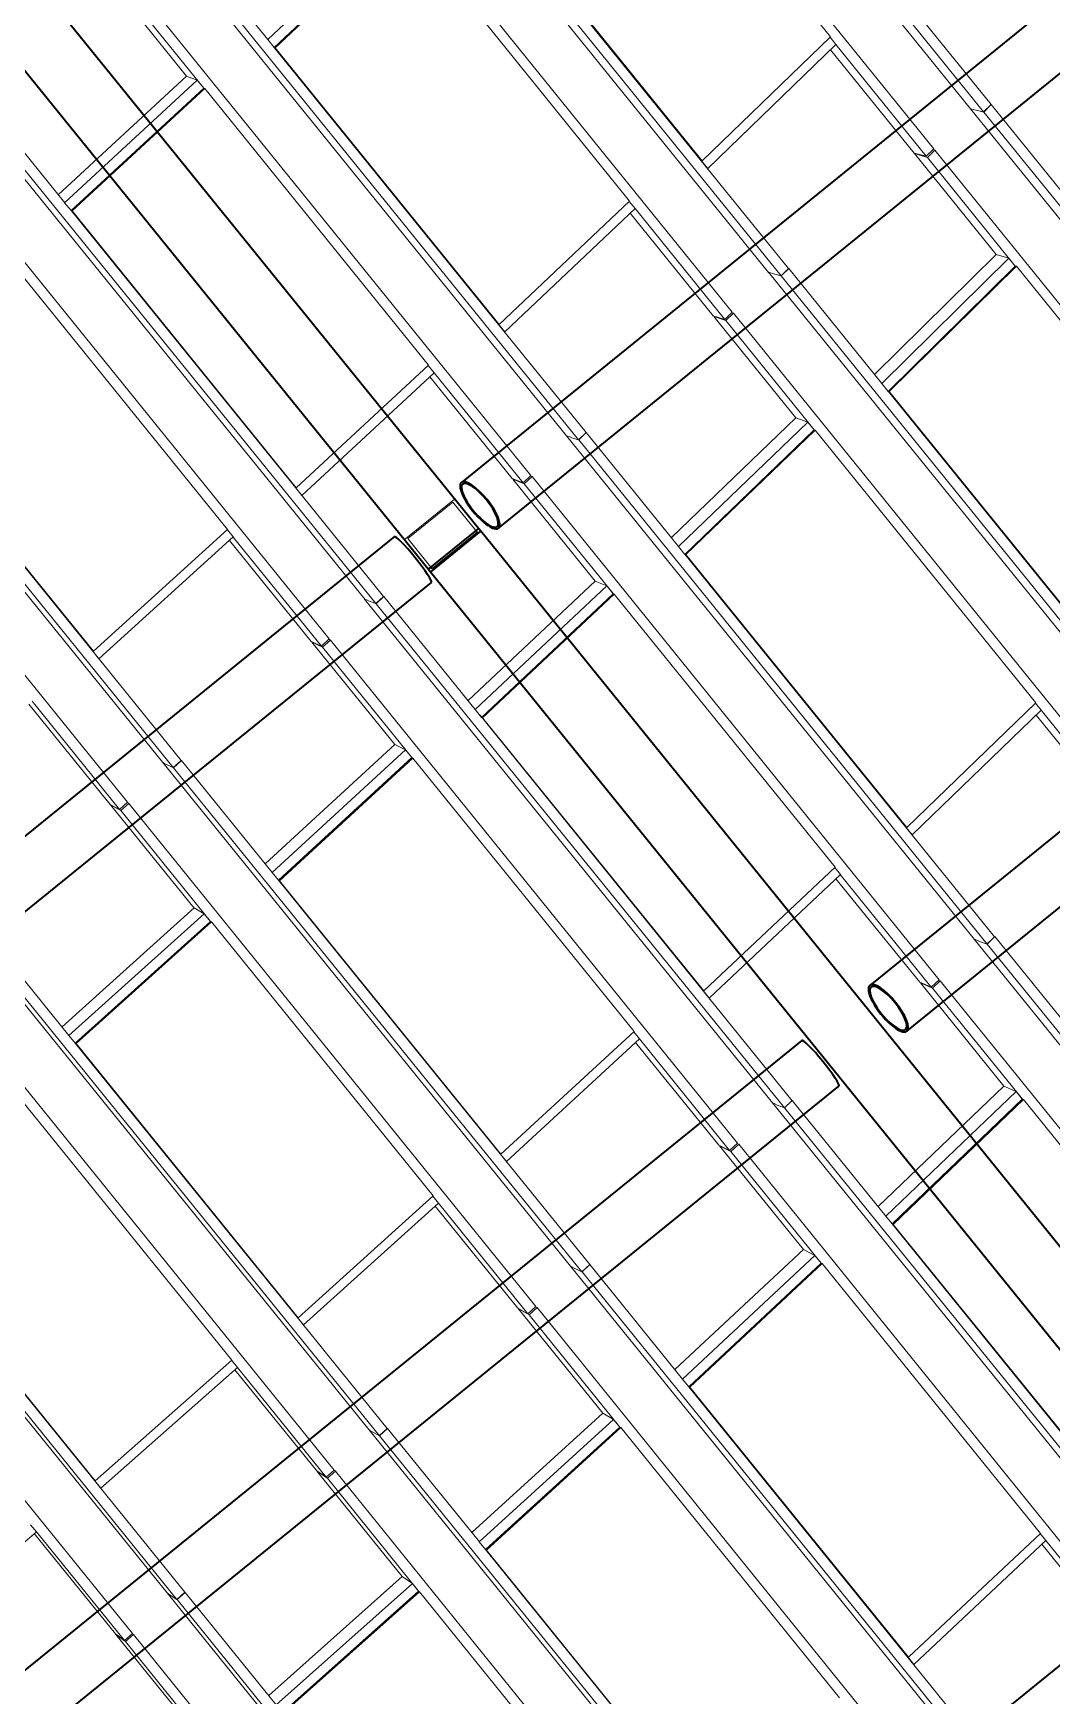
# Model space of a CAD drawing. Header units: millimetres. Extents: x 834681283 to 835686922, y 817551134 to 819407044.
# Drawn here: x 835288259 to 835292976, y 818124509 to 818132205 of the extents above; entities that cross this region are included whole.
import ezdxf

# ---------------------------------------------------------------- set-up
doc = ezdxf.new("R2010")
doc.units = ezdxf.units.MM
doc.header["$LTSCALE"] = 1200
doc.header["$MEASUREMENT"] = 0
doc.linetypes.add('P01-MAGP-P-RF$0$P01_MS_01_N1-FloorPlan-PART2OFUPPERROOFSETTINGOUT$0$BH DASHED2', pattern=[3, 2, -1])
doc.linetypes.add('P01-MAGP-P-RF$0$PHANTOM', pattern=[2.5, 1.25, -0.25, 0.25, -0.25, 0.25, -0.25])
for name, color, linetype, lineweight in [('P01-MAGP-P-RF$0$MMH053__', 253, 'P01-MAGP-P-RF$0$PHANTOM', 40), ('P01-MAGP-P-RF$0$P01_MS_01_N1-FloorPlan-PART2OFUPPERROOFSETTINGOUT$0$S-BEAM', 253, 'Continuous', 35), ('P01-MAGP-P-RF$0$P01_MS_01_N1-FloorPlan-PART2OFUPPERROOFSETTINGOUT$0$S-BEAM-HIDN', 253, 'P01-MAGP-P-RF$0$P01_MS_01_N1-FloorPlan-PART2OFUPPERROOFSETTINGOUT$0$BH DASHED2', 18), ('P01-MAGP-P-RF$0$ROOF MESH HALF TONE$0$A-GLAZ', 253, 'Continuous', 9), ('P01-MAGP-P-RF$0$ROOF MESH HALF TONE$0$A-MASS', 253, 'Continuous', 9)]:
    doc.layers.add(name, color=color, linetype=linetype, lineweight=lineweight)

# ---------------------------------------------------------------- blocks, each defined once
blk = doc.blocks.new('P01-MAGP-P-RF$0$P01_MS_01_N1-FloorPlan-PART2OFUPPERROOFSETTINGOUT$0$Circular Hollow Sections - CHS273x10_PSB97-8452177-PART 2 OF  UPPER ROOF SETTING OUT')
at = {"layer": 'P01-MAGP-P-RF$0$P01_MS_01_N1-FloorPlan-PART2OFUPPERROOFSETTINGOUT$0$S-BEAM'}
for p, q in [((72757.3, 39602.6), (65761.5, 34704.1)), ((65918.1, 34480.5), (72913.9, 39379))]:
    blk.add_line(p, q, dxfattribs=at)
for centre, major_axis, start_param, end_param in [((72835.6, 39490.8), (-78.3, 111.8), 3.141593, 6.283185), ((65839.8, 34592.3), (-78.3, 111.8), 3.141593, 6.283185), ((65839.8, 34592.3), (-78.3, 111.8), 0, 3.141593), ((65839.8, 34592.3), (-72.6, 103.6), 0, 3.141593), ((65839.8, 34592.3), (-72.6, 103.6), 3.141593, 6.283185)]:
    blk.add_ellipse(centre, major_axis=major_axis, ratio=0.310041, start_param=start_param, end_param=end_param, dxfattribs=at)
blk = doc.blocks.new('P01-MAGP-P-RF$0$P01_MS_01_N1-FloorPlan-PART2OFUPPERROOFSETTINGOUT$0$Circular Hollow Sections - CHS273x10_PSB97-8451178-PART 2 OF  UPPER ROOF SETTING OUT')
at = {"layer": 'P01-MAGP-P-RF$0$P01_MS_01_N1-FloorPlan-PART2OFUPPERROOFSETTINGOUT$0$S-BEAM'}
for p, q in [((65434.4, 34475.1), (58367.6, 29526.9)), ((58524.2, 29303.2), (65591, 34251.5))]:
    blk.add_line(p, q, dxfattribs=at)
for centre, major_axis, start_param, end_param in [((65512.7, 34363.3), (-78.3, 111.8), 3.141593, 6.283185), ((58445.9, 29415), (-78.3, 111.8), 0, 3.141593), ((58445.9, 29415), (-78.3, 111.8), 3.141593, 6.283185), ((58445.9, 29415), (-72.6, 103.6), 0, 3.141593), ((58445.9, 29415), (-72.6, 103.6), 3.141593, 6.283185)]:
    blk.add_ellipse(centre, major_axis=major_axis, ratio=0.100598, start_param=start_param, end_param=end_param, dxfattribs=at)
blk = doc.blocks.new('P01-MAGP-P-RF$0$P01_MS_01_N1-FloorPlan-PART2OFUPPERROOFSETTINGOUT$0$Circular Hollow Sections - CHS273x10_PSB97-8451182-PART 2 OF  UPPER ROOF SETTING OUT')
at = {"layer": 'P01-MAGP-P-RF$0$P01_MS_01_N1-FloorPlan-PART2OFUPPERROOFSETTINGOUT$0$S-BEAM'}
for p, q in [((68874.4, 29559.1), (61813.9, 24615.3)), ((61970.4, 24391.7), (69030.9, 29335.5))]:
    blk.add_line(p, q, dxfattribs=at)
for centre, major_axis, start_param, end_param in [((68952.6, 29447.3), (-78.3, 111.8), 3.141593, 6.283185), ((61892.1, 24503.5), (-78.3, 111.8), 0, 3.141593), ((61892.1, 24503.5), (-72.6, 103.6), 0, 3.141593), ((61892.1, 24503.5), (-78.3, 111.8), 3.141593, 6.283185), ((61892.1, 24503.5), (-72.6, 103.6), 3.141593, 6.283185)]:
    blk.add_ellipse(centre, major_axis=major_axis, ratio=0.113157, start_param=start_param, end_param=end_param, dxfattribs=at)
blk = doc.blocks.new('P01-MAGP-P-RF$0$P01_MS_01_N1-FloorPlan-PART2OFUPPERROOFSETTINGOUT$0$Circular Hollow Sections - CHS273x10_PSB97-8451121-PART 2 OF  UPPER ROOF SETTING OUT')
at = {"layer": 'P01-MAGP-P-RF$0$P01_MS_01_N1-FloorPlan-PART2OFUPPERROOFSETTINGOUT$0$S-BEAM'}
for p, q in [((63714, 36932.8), (56632.7, 31974.4)), ((56789.3, 31750.8), (63870.6, 36709.1))]:
    blk.add_line(p, q, dxfattribs=at)
for centre, major_axis, start_param, end_param in [((63792.3, 36821), (-78.3, 111.8), 3.141593, 6.283185), ((56711, 31862.6), (-78.3, 111.8), 0, 0.856798), ((56711, 31862.6), (-78.3, 111.8), 3.141593, 6.283185), ((56711, 31862.6), (-72.6, 103.6), 0, 3.141593), ((56711, 31862.6), (-72.6, 103.6), 3.141593, 6.283185), ((56711, 31862.6), (-78.3, 111.8), 0.862541, 3.141593)]:
    blk.add_ellipse(centre, major_axis=major_axis, ratio=0.095122, start_param=start_param, end_param=end_param, dxfattribs=at)
blk = doc.blocks.new('P01-MAGP-P-RF$0$P01_MS_01_N1-FloorPlan-PART2OFUPPERROOFSETTINGOUT$0$Circular Hollow Sections - CHS273x10_PSB97-8451123-PART 2 OF  UPPER ROOF SETTING OUT')
at = {"layer": 'P01-MAGP-P-RF$0$P01_MS_01_N1-FloorPlan-PART2OFUPPERROOFSETTINGOUT$0$S-BEAM'}
for p, q in [((67154.1, 32016.9), (60075.6, 27060.5)), ((60232.2, 26836.8), (67310.7, 31793.2))]:
    blk.add_line(p, q, dxfattribs=at)
for centre, major_axis, start_param, end_param in [((67232.4, 31905.1), (-78.3, 111.8), 3.141593, 6.283185), ((60153.9, 26948.7), (-78.3, 111.8), 0, 3.141593), ((60153.9, 26948.7), (-72.6, 103.6), 0, 3.141593), ((60153.9, 26948.7), (-78.3, 111.8), 3.141593, 6.283185), ((60153.9, 26948.7), (-72.6, 103.6), 3.141593, 6.283185)]:
    blk.add_ellipse(centre, major_axis=major_axis, ratio=0.106884, start_param=start_param, end_param=end_param, dxfattribs=at)
blk = doc.blocks.new('P01-MAGP-P-RF$0$P01_MS_01_N1-FloorPlan-PART2OFUPPERROOFSETTINGOUT$0$Circular Hollow Sections - CHS273x10_PSB97-8452283-PART 2 OF  UPPER ROOF SETTING OUT')
at = {"layer": 'P01-MAGP-P-RF$0$P01_MS_01_N1-FloorPlan-PART2OFUPPERROOFSETTINGOUT$0$S-BEAM'}
for p, q in [((74503.1, 37162.8), (67485.9, 32249.2)), ((67642.5, 32025.6), (74659.7, 36939.1))]:
    blk.add_line(p, q, dxfattribs=at)
for centre, major_axis, start_param, end_param in [((74581.4, 37050.9), (-78.3, 111.8), 3.141593, 6.283185), ((67564.2, 32137.4), (-78.3, 111.8), 0, 3.141593), ((67564.2, 32137.4), (-78.3, 111.8), 3.141593, 6.283185), ((67564.2, 32137.4), (-72.6, 103.6), 3.141593, 6.283185), ((67564.2, 32137.4), (-72.6, 103.6), 0, 3.141593)]:
    blk.add_ellipse(centre, major_axis=major_axis, ratio=0.320015, start_param=start_param, end_param=end_param, dxfattribs=at)
blk = doc.blocks.new('P01-MAGP-P-RF$0$ROOF MESH HALF TONE')
at = {"layer": 'P01-MAGP-P-RF$0$ROOF MESH HALF TONE$0$A-GLAZ', "lineweight": 5}
for p, q in [((66512.8, 38722), (68234.7, 36264.5)), ((68293.9, 36246.8), (66570.7, 38706.2)), ((68051.6, 36091.5), (66333.4, 38547)), ((65526.9, 38032.2), (67248.7, 35574.8)), ((67305, 35555), (65581.8, 38014.4)), ((66667.8, 37989.8), (67610.7, 36642.3)), ((67068.3, 35402.5), (65350, 37858)), ((67342.2, 35586.3), (66027.2, 37463.2)), ((66978.3, 36110.8), (66033.8, 37458.9)), ((64541.1, 37342.6), (66262.8, 34885.2)), ((65010.7, 36811.3), (64630.6, 37353.7)), ((65010.5, 36811.1), (65653.8, 37338.3)), ((66316, 34863.3), (64592.9, 37322.7)), ((65037.5, 36772.5), (65680.8, 37299.7)), ((65042.2, 36771), (65685.5, 37298.2)), ((65685.5, 37298.2), (66629.6, 35949.1)), ((64623.2, 36668.9), (64279.4, 37160.2)), ((64698.7, 36608.2), (64327.9, 37137.9)), ((66084.7, 34713.3), (64366.3, 37168.7)), ((65010.5, 36811.1), (65037.5, 36772.5)), ((68330.6, 36278.2), (67963.8, 36801.8)), ((65042.2, 36771), (65037.7, 36772.7)), ((65037.7, 36772.7), (65983.3, 35423)), ((65987.8, 35421.3), (65042.2, 36771)), ((63555.5, 36653.1), (65277.1, 34195.8)), ((64019.2, 36123.8), (63642.3, 36661.9)), ((64623.2, 36668.9), (63991.9, 36162.8)), ((64019, 36123.6), (64671.4, 36646.6)), ((64671.4, 36646.6), (64623.2, 36668.9)), ((64698.4, 36608), (64671.4, 36646.6)), ((67610.7, 36642.3), (66978.3, 36110.8)), ((67633.2, 36605.5), (67608.7, 36640.5)), ((65327, 34171.6), (63603.9, 36631.1)), ((64046, 36085), (64698.4, 36608)), ((64050.4, 36083.3), (64702.8, 36606.3)), ((64698.7, 36608.2), (64698.5, 36608)), ((64698.7, 36608.2), (64702.8, 36606.3)), ((64702.8, 36606.3), (65648.1, 35255.6)), ((67000.8, 36074.1), (67633.2, 36605.5)), ((67959.3, 36078.2), (67606.2, 36582.8)), ((68014.4, 36060.2), (67633, 36605.3)), ((65100.7, 34023.9), (63382.2, 36479.3)), ((68234.1, 36264.7), (69954.9, 33809.1)), ((68271.8, 36252.8), (68234.1, 36264.7)), ((68271.8, 36252.8), (68293.9, 36246.8)), ((68295.2, 36245.5), (68272.3, 36252.7)), ((68293.9, 36246.8), (68330.6, 36278.2)), ((68331.5, 36277.3), (68295.2, 36245.5)), ((68727.7, 35711.9), (68331.5, 36277.3)), ((70019, 33785.6), (68295.2, 36245.5)), ((64019, 36123.6), (64046, 36085)), ((66978.3, 36110.8), (66973.6, 36112.4)), ((66974.1, 36112.2), (67000.8, 36074.1)), ((64050.4, 36083.3), (64046.3, 36085.2)), ((64046.3, 36085.2), (64993, 34733.8)), ((64997.1, 34731.9), (64050.4, 36083.3)), ((67959.3, 36078.2), (68014.4, 36060.2)), ((68305.9, 35583.5), (67961.6, 36075.7)), ((68019.9, 36054.3), (67961.6, 36075.7)), ((68014.4, 36060.2), (68051.6, 36091.5)), ((68056.8, 36085.9), (68019.9, 36054.3)), ((68390.7, 35524.3), (68019.9, 36054.3)), ((68050.9, 36088.1), (68056.8, 36085.9)), ((69774.5, 33631), (68056.8, 36085.9)), ((62570.3, 35963.8), (64291.7, 33506.5)), ((66629.6, 35949.1), (65987.8, 35421.3)), ((66652.4, 35912.4), (66627.8, 35947.6)), ((64338.3, 33480.2), (62615.3, 35939.7)), ((63719.8, 35914.3), (64666.3, 34561.9)), ((66010.6, 35384.7), (66652.4, 35912.4)), ((66978.6, 35391.6), (66628.1, 35892.5)), ((67030.6, 35371.5), (66652.1, 35912.2)), ((64116.4, 33334.3), (62397.7, 35789.8)), ((67248.2, 35575), (68970.1, 33117.6)), ((67277, 35564.5), (67248.2, 35575)), ((67276.9, 35564.1), (67305, 35555)), ((67306.3, 35553.9), (67288.8, 35560.2)), ((67305, 35555), (67342.2, 35586.3)), ((67343.2, 35585.5), (67306.3, 35553.9)), ((67736.2, 35024.8), (67343.2, 35585.5)), ((68305.9, 35583.5), (67705, 35069.2)), ((67735.9, 35024.5), (68363.9, 35562.1)), ((68363.9, 35562.1), (68305.9, 35583.5)), ((68390.5, 35524.1), (68363.9, 35562.1)), ((69030.1, 33093.9), (67306.3, 35553.9)), ((67762.5, 34986.6), (68390.5, 35524.1)), ((67767.8, 34985), (68395.7, 35522.5)), ((68390.7, 35524.3), (68390.5, 35524.1)), ((68390.7, 35524.3), (68395.7, 35522.5)), ((68395.7, 35522.5), (69325.2, 34194.1)), ((66353.8, 34894.3), (65983.3, 35423)), ((65987.8, 35421.3), (65983.3, 35423)), ((65983.9, 35422.8), (66010.6, 35384.7)), ((63055.1, 35397.8), (64002.9, 34044.8)), ((64006.8, 34042.8), (63059, 35395.8)), ((66978.6, 35391.6), (67030.6, 35371.5)), ((67327.1, 34894.2), (66980.8, 35388.9)), ((67036.1, 35365.6), (66980.8, 35388.9)), ((67030.6, 35371.5), (67068.3, 35402.5)), ((67073.5, 35396.9), (67036.1, 35365.6)), ((67408.8, 34832.9), (67036.1, 35365.6)), ((67065.6, 35400.3), (67073.5, 35396.9)), ((68791.3, 32942.1), (67073.5, 35396.9)), ((65648.1, 35255.6), (64997.1, 34731.9)), ((65671.3, 35219.1), (65646.6, 35254.3)), ((65020.3, 34695.4), (65671.3, 35219.1)), ((65997.8, 34704.8), (65649.9, 35201.9)), ((66046.3, 34682.5), (65671, 35218.9)), ((67735.9, 35024.5), (67762.5, 34986.6)), ((67767.8, 34985), (67762.8, 34986.8)), ((67762.8, 34986.8), (68694.1, 33657.7)), ((68699.1, 33655.8), (67767.8, 34985)), ((66262.4, 34885.4), (67984.2, 32428.1)), ((66281.9, 34877.2), (66262.4, 34885.4)), ((66281.9, 34876.3), (66316, 34863.3)), ((66317.4, 34862.3), (66305.7, 34867.2)), ((66316, 34863.3), (66353.8, 34894.3)), ((66354.9, 34893.6), (66317.4, 34862.3)), ((66744.4, 34337.7), (66354.9, 34893.6)), ((67327, 34894.2), (66713.8, 34381.4)), ((66744.2, 34337.4), (67381.9, 34870.7)), ((67381.9, 34870.7), (67327, 34894.2)), ((67408.5, 34832.7), (67381.9, 34870.7)), ((68041.1, 32402.2), (66317.4, 34862.3)), ((66770.8, 34299.4), (67408.5, 34832.7)), ((66775.8, 34297.7), (67413.5, 34830.9)), ((67408.8, 34832.9), (67408.6, 34832.7)), ((67408.8, 34832.9), (67413.5, 34830.9)), ((67413.5, 34830.9), (68344.5, 33500.4)), ((65365.3, 34202.4), (64993, 34733.8)), ((64997.1, 34731.9), (64993, 34733.8)), ((64993.6, 34733.6), (65020.3, 34695.4)), ((66046.3, 34682.5), (66084.7, 34713.3)), ((66082.3, 34711.4), (66089.9, 34707.7)), ((65997.8, 34704.8), (66046.3, 34682.5)), ((66348.1, 34204.6), (65999.9, 34702.1)), ((66051.9, 34676.6), (65999.9, 34702.1)), ((66089.9, 34707.7), (66051.9, 34676.6)), ((66426.6, 34141.2), (66051.9, 34676.6)), ((67807.8, 32252.9), (66089.9, 34707.7)), ((64666.3, 34561.9), (64006.8, 34042.8)), ((64689.8, 34525.6), (64665, 34560.9)), ((64030.2, 34006.4), (64689.8, 34525.6)), ((65016.7, 34017.8), (64671.4, 34511.1)), ((65061.9, 33993.4), (64689.5, 34525.4)), ((66744.2, 34337.4), (66770.8, 34299.4)), ((68078.6, 32433.6), (66771.1, 34299.7)), ((66775.8, 34297.7), (66771.1, 34299.7)), ((66771.1, 34299.7), (67703.8, 32968.5)), ((67708.5, 32966.5), (66775.8, 34297.7)), ((65276.8, 34195.9), (66998.4, 31738.6)), ((65289.5, 34189.7), (65276.8, 34195.9)), ((65289.8, 34188.5), (65327, 34171.6)), ((65328.5, 34170.7), (65324.2, 34172.8)), ((65327, 34171.6), (65365.3, 34202.4)), ((65366.6, 34201.8), (65328.5, 34170.7)), ((65752.6, 33650.8), (65366.6, 34201.8)), ((66348.1, 34204.6), (65722.5, 33693.8)), ((65752.4, 33650.5), (66399.6, 34179)), ((66399.6, 34179), (66348.1, 34204.6)), ((66426.3, 34140.9), (66399.6, 34179)), ((67052.1, 31710.6), (65328.5, 34170.7)), ((65779, 33612.4), (66426.3, 34140.9)), ((65783.8, 33610.5), (66431, 34139)), ((66426.6, 34141.2), (66426.3, 34141)), ((66426.6, 34141.2), (66431, 34139)), ((66431, 34139), (67363.5, 32806.5)), ((64006.8, 34042.8), (64002.9, 34044.8)), ((64377.1, 33510.7), (64003, 34044.8)), ((64003.6, 34044.5), (64030.2, 34006.4)), ((65016.7, 34017.8), (65061.9, 33993.4)), ((65061.9, 33993.4), (65100.7, 34023.9)), ((65105.9, 34018.4), (65067.3, 33987.6)), ((65098.8, 34022.4), (65105.9, 34018.4)), ((66823.9, 31563.5), (65105.9, 34018.4)), ((65368.9, 33514.8), (65018.7, 34015.1)), ((65067.3, 33987.6), (65018.7, 34015.1)), ((65444.1, 33449.2), (65067.3, 33987.6)), ((64035.3, 33330.4), (63692.4, 33820.2)), ((64077.2, 33304), (63707.6, 33831.9)), ((65752.4, 33650.5), (65779, 33612.4)), ((67090.2, 31741.7), (65771.2, 33624.3)), ((65783.8, 33610.5), (65779.3, 33612.7)), ((66717.9, 32277.2), (65783.8, 33610.5)), ((64291.5, 33506.6), (66013, 31049.3)), ((64299.7, 33501.9), (64291.5, 33506.6)), ((64300.4, 33500.5), (64338.3, 33480.2)), ((64338.3, 33480.2), (64377.1, 33510.7)), ((64378.5, 33510.1), (64339.9, 33479.3)), ((66063.3, 31019.3), (64339.9, 33479.3)), ((64761.1, 32964), (64378.5, 33510.1)), ((65368.8, 33514.8), (64731.4, 33006.4)), ((64760.8, 32963.7), (65417.1, 33487.2)), ((65417.1, 33487.2), (65368.8, 33514.8)), ((65443.8, 33449), (65417.1, 33487.2)), ((68344.5, 33500.4), (67708.5, 32966.5)), ((68366.7, 33464.6), (68342.7, 33498.9)), ((64787.5, 32925.6), (65443.8, 33449)), ((64792, 32923.5), (65448.2, 33446.9)), ((65444.1, 33449.2), (65443.8, 33449)), ((65444.1, 33449.2), (65448.2, 33446.9)), ((65448.2, 33446.9), (66382.1, 32112.5)), ((67730.7, 32930.7), (68366.7, 33464.6)), ((68698.6, 32934.1), (68341.9, 33443.8)), ((68753.8, 32910.7), (68366.4, 33464.4)), ((64035.3, 33330.4), (64077.2, 33304)), ((64389.3, 32824.8), (64037.1, 33328)), ((64082.4, 33298.4), (64037.1, 33328)), ((64077.2, 33304), (64116.4, 33334.3)), ((64121.4, 33328.9), (64082.4, 33298.4)), ((64114.9, 33333.1), (64121.4, 33328.9)), ((65839.8, 30873.9), (64121.4, 33328.9)), ((64461.2, 32757.2), (64082.4, 33298.4)), ((64760.8, 32963.7), (64787.5, 32925.6)), ((67708.5, 32966.5), (67703.8, 32968.5)), ((67704.4, 32968.2), (67730.7, 32930.7)), ((64792, 32923.5), (64787.8, 32925.8)), ((64787.8, 32925.8), (65723.3, 31590.5)), ((65727.4, 31588.2), (64792, 32923.5)), ((63306.6, 32817.4), (65028, 30360.1)), ((65074.8, 30328.2), (63351.7, 32788.1)), ((63770, 32277.2), (63390.8, 32818.6)), ((64389.3, 32824.9), (63740.7, 32319.1)), ((63769.7, 32277), (64434.2, 32795.2)), ((64434.2, 32795.2), (64389.3, 32824.9)), ((64460.9, 32757), (64434.2, 32795.2)), ((67363.5, 32806.5), (66717.9, 32277.2)), ((67386, 32770.9), (67361.9, 32805.3)), ((63796.5, 32238.8), (64460.9, 32757)), ((64461.2, 32757.2), (63796.7, 32239)), ((63800.6, 32236.5), (64465.1, 32754.7)), ((64461.2, 32757.2), (64465.1, 32754.7)), ((64465.1, 32754.7), (65400.3, 31418.4)), ((66740.4, 32241.6), (67386, 32770.9)), ((67717.8, 32247.3), (67364, 32752.8)), ((67769.7, 32221.8), (67385.7, 32770.6)), ((64855.4, 30183.9), (63136.6, 32639.3)), ((67983.7, 32428.2), (69705.7, 29971)), ((68002.9, 32419.7), (67983.7, 32428.2)), ((68003.2, 32418.1), (68041.1, 32402.2)), ((68041.5, 32402.5), (68072.9, 32428.9)), ((68079.1, 32434.1), (68042, 32402.3)), ((69766.2, 29941.7), (68042, 32402.3)), ((68478.1, 31864.6), (68079.1, 32434.1)), ((63769.7, 32277), (63796.5, 32238.8)), ((66717.9, 32277.2), (66713.4, 32279.4)), ((66714.1, 32279.1), (66740.4, 32241.6)), ((67717.8, 32247.3), (67769.7, 32221.8)), ((67769.7, 32221.8), (67807.8, 32252.9)), ((67805.6, 32251.1), (67813.2, 32247.2)), ((63800.6, 32236.5), (63796.7, 32239)), ((63796.7, 32239), (64733.4, 30901.9)), ((64737.2, 30899.4), (63800.6, 32236.5)), ((68072.9, 31740.2), (67720.4, 32244)), ((67775.5, 32215.7), (67720.4, 32244)), ((67813.2, 32247.2), (67775.5, 32215.7)), ((68154.2, 31674.5), (67775.5, 32215.7)), ((69530.6, 29792.9), (67813.2, 32247.2)), ((62322.2, 32128.4), (64043.3, 29671.1)), ((64086.6, 29637.5), (62364, 32097)), ((66382.1, 32112.5), (65727.4, 31588.2)), ((66404.9, 32076.9), (66380.8, 32111.4)), ((63481.6, 32062.2), (64418.2, 30724.3)), ((65750.2, 31552.6), (66404.9, 32076.9)), ((66736.7, 31560.3), (66385.8, 32061.6)), ((66785.4, 31532.7), (66404.6, 32076.7)), ((63870.8, 29493.7), (62151.4, 31949.6)), ((66998.1, 31738.8), (68719.9, 29281.5)), ((67011.1, 31732.1), (66998.1, 31738.8)), ((67011.7, 31730.3), (67052.1, 31710.6)), ((67052.6, 31711), (67087.6, 31739.6)), ((67090.8, 31742.2), (67053.1, 31710.8)), ((68777.2, 29250.2), (67053.1, 31710.8)), ((67486, 31178.1), (67090.8, 31742.2)), ((68072.9, 31740.2), (67453.3, 31224.8)), ((67485.8, 31177.9), (68127.6, 31711.8)), ((68127.6, 31711.8), (68072.9, 31740.2)), ((68153.9, 31674.3), (68127.6, 31711.8)), ((67512.1, 31140.3), (68153.9, 31674.3)), ((67517.1, 31138.1), (68159, 31672.1)), ((68154.2, 31674.5), (68154, 31674.3)), ((68154.2, 31674.5), (68159, 31672.1)), ((68159, 31672.1), (69078.5, 30358)), ((66101.9, 31050.1), (65723.3, 31590.5)), ((65727.4, 31588.2), (65723.3, 31590.5)), ((65724, 31590.1), (65750.2, 31552.6)), ((66736.7, 31560.3), (66785.4, 31532.7)), ((67093.8, 31050.3), (66739.2, 31557.1)), ((66791, 31526.8), (66739.2, 31557.1)), ((66785.4, 31532.7), (66823.9, 31563.5)), ((66829.3, 31557.9), (66791, 31526.8)), ((66822.1, 31562.1), (66829.3, 31557.9)), ((68546.9, 29103.5), (66829.3, 31557.9)), ((62806.2, 31552.2), (63743.8, 30213.5)), ((63747.4, 30210.8), (62809.7, 31549.5)), ((67171.9, 30982.5), (66791, 31526.8)), ((65400.3, 31418.4), (64737.2, 30899.4)), ((65423.5, 31383), (65399.3, 31417.6)), ((64760.4, 30863.9), (65423.5, 31383)), ((65755.5, 30873), (65407.4, 31370.3)), ((65800.7, 30843.4), (65423.2, 31382.7)), ((67485.8, 31177.9), (67512.1, 31140.3)), ((68814.3, 29282.5), (67512.4, 31140.6)), ((67517.1, 31138.1), (67512.4, 31140.6)), ((67512.4, 31140.6), (68433.8, 29825.5)), ((68438.6, 29823.1), (67517.1, 31138.1)), ((66012.8, 31049.4), (67734.4, 28592.1)), ((66021.6, 31044.3), (66012.8, 31049.4)), ((66022.5, 31042.3), (66063.3, 31019.3)), ((66063.9, 31019.7), (66101.9, 31050.1)), ((66102.7, 31050.5), (66064.4, 31019.4)), ((67788.3, 28558.8), (66064.4, 31019.4)), ((66494.1, 30491.8), (66102.7, 31050.5)), ((67093.8, 31050.4), (66461.9, 30537.8)), ((66493.8, 30491.5), (67145.2, 31019.9)), ((67145.2, 31019.9), (67093.8, 31050.4)), ((67171.6, 30982.3), (67145.2, 31019.9)), ((66520.2, 30453.9), (67171.6, 30982.3)), ((66524.9, 30451.5), (67176.3, 30980)), ((67171.9, 30982.5), (67171.6, 30982.3)), ((67171.9, 30982.5), (67176.3, 30980)), ((67176.3, 30980), (68097.5, 29663.6)), ((65113.9, 30358.7), (64733.4, 30901.9)), ((64737.2, 30899.4), (64733.4, 30901.9)), ((64734.1, 30901.4), (64760.4, 30863.9)), ((65755.5, 30873), (65800.7, 30843.4)), ((66114.5, 30360.3), (65757.6, 30870.1)), ((65806.1, 30837.7), (65757.6, 30870.1)), ((65800.7, 30843.4), (65839.8, 30873.9)), ((65844.9, 30868.4), (65806.1, 30837.7)), ((65838.4, 30872.8), (65844.9, 30868.4)), ((67562.9, 28413.8), (65844.9, 30868.4)), ((66189.2, 30290.3), (65806.1, 30837.7)), ((64418.2, 30724.3), (63747.4, 30210.8)), ((64441.6, 30689), (64417.3, 30723.7)), ((63770.8, 30175.4), (64441.6, 30689)), ((64774, 30185.4), (64428.5, 30678.9)), ((64815.9, 30153.8), (64441.4, 30688.8)), ((66493.8, 30491.5), (66520.2, 30453.9)), ((67826.1, 28590.6), (66520.5, 30454.1)), ((66524.9, 30451.5), (66520.5, 30454.1)), ((66520.5, 30454.1), (67443.5, 29136.7)), ((67447.9, 29134.1), (66524.9, 30451.5)), ((65027.8, 30360.2), (66749.2, 27902.8)), ((65033.9, 30356.1), (65027.8, 30360.2)), ((65034.9, 30354.2), (65074.8, 30328.2)), ((65075.3, 30328.6), (65113.9, 30358.7)), ((65114.9, 30358.8), (65076.1, 30328)), ((66799.5, 27867.7), (65076.1, 30328)), ((65502.5, 29805.4), (65114.9, 30358.8)), ((66114.5, 30360.3), (65470.7, 29850.8)), ((65502.3, 29805.2), (66162.5, 30327.8)), ((66162.5, 30327.8), (66114.5, 30360.3)), ((66188.9, 30290.1), (66162.5, 30327.8)), ((65528.6, 29767.5), (66188.9, 30290.1)), ((66189.2, 30290.3), (65528.9, 29767.7)), ((65533.1, 29765), (66193.4, 30287.5)), ((66189.2, 30290.3), (66193.4, 30287.5)), ((66193.4, 30287.5), (67116.2, 28969)), ((64126.1, 29667.6), (63743.8, 30213.5)), ((63747.4, 30210.8), (63743.8, 30213.5)), ((63744.5, 30213), (63770.8, 30175.4)), ((64774, 30185.4), (64815.9, 30153.8)), ((65134.9, 29669.9), (64775.8, 30183)), ((64820.8, 30148.4), (64775.8, 30183)), ((64815.9, 30153.8), (64855.4, 30183.9)), ((64860.1, 30178.8), (64820.8, 30148.4)), ((64854.4, 30183.2), (64860.1, 30178.8)), ((66578.6, 27723.8), (64860.1, 30178.8)), ((65206.3, 29597.7), (64820.8, 30148.4)), ((63459.3, 29995), (63435, 30029.8)), ((62781.4, 29487.2), (63459.3, 29995)), ((63792.3, 29497.5), (63449.2, 29987.5)), ((63830.9, 29463.9), (63459.1, 29994.9)), ((65502.3, 29805.2), (65528.6, 29767.5)), ((65533.1, 29765), (65528.9, 29767.7)), ((65528.9, 29767.7), (66453.3, 28448.2)), ((66457.4, 28445.4), (65533.1, 29765)), ((64043.2, 29671.1), (65764.4, 27213.7)), ((64047.5, 29667.8), (64043.2, 29671.1)), ((64048.4, 29666.2), (64086.6, 29637.5)), ((64086.9, 29637.7), (64126.1, 29667.6)), ((64127.4, 29667.2), (64088.1, 29636.7)), ((65811, 27176.9), (64088.1, 29636.7)), ((64511.3, 29119), (64127.4, 29667.2)), ((65134.9, 29669.9), (64479.9, 29163.9)), ((64511.1, 29118.8), (65179.6, 29635.3)), ((65179.6, 29635.3), (65134.9, 29669.9)), ((65206.1, 29597.5), (65179.6, 29635.3)), ((68097.5, 29663.6), (67447.9, 29134.1)), ((68119.8, 29628.8), (68096.2, 29662.5)), ((64537.5, 29081.1), (65206.1, 29597.5)), ((65206.3, 29597.7), (64537.7, 29081.3)), ((64541.6, 29078.3), (65210.2, 29594.8)), ((65206.3, 29597.7), (65210.2, 29594.8)), ((65210.2, 29594.8), (66134.5, 28274.3)), ((67470.1, 29099.3), (68119.8, 29628.8)), ((68456.8, 29102.7), (68099.9, 29612.6)), ((68508.6, 29072.4), (68119.4, 29628.5)), ((63792.3, 29497.5), (63830.9, 29463.9)), ((64155.2, 28979.1), (63793.6, 29495.7)), ((63835.1, 29459), (63793.6, 29495.7)), ((63830.9, 29463.9), (63870.8, 29493.7)), ((63874.9, 29489), (63835.1, 29459)), ((63870.2, 29493.2), (63874.9, 29489)), ((65594.1, 27033.4), (63874.9, 29489)), ((64223.2, 28904.7), (63835.1, 29459)), ((67447.9, 29134.1), (67443.5, 29136.7)), ((67444.3, 29136.3), (67470.1, 29099.3))]:
    blk.add_line(p, q, dxfattribs=at)
at = {"layer": 'P01-MAGP-P-RF$0$ROOF MESH HALF TONE$0$A-MASS', "lineweight": 5}
for points, knots in [([(26562.4, 74606.9), (26761.6, 74322.5), (27146.8, 73772.4), (27692.3, 72993.3), (28212.8, 72249.9), (28631.9, 71651.3), (28962.1, 71179.8), (29208.1, 70828.5), (29453.3, 70478.3), (29657.8, 70186.2), (29821.5, 69952.4), (29985.3, 69718.5), (30190.2, 69425.9), (30436.3, 69074.4), (30682.7, 68722.5), (30929.4, 68370.1), (31135.3, 68076.1), (31300.2, 67840.6), (31423.9, 67663.9), (31547.8, 67487), (31671.8, 67310), (31795.8, 67132.8), (31961.4, 66896.4), (32251.5, 66482.1), (32583.9, 66007.3), (32917.4, 65531), (33168.1, 65173), (33419.4, 64814.1), (33671.2, 64454.5), (33923.7, 64093.9), (34261.1, 63612), (34684.6, 63007.2), (35195.7, 62277.2), (35709.9, 61542.9), (36227.4, 60803.8), (36922.1, 59811.8), (37624.1, 58809.1), (38334.4, 57794.7), (39050.5, 56772), (39956.9, 55477.6), (40879.8, 54159.6), (41628.8, 53089.9), (42196.1, 52279.7), (42769, 51461.4), (43346.6, 50636.6), (43927.9, 49806.4), (44511.9, 48972.4), (45097.7, 48135.7), (45684.5, 47297.8), (46271.1, 46459.9), (46856.8, 45623.5), (47441.5, 44788.5), (48219.3, 43677.6), (49188.3, 42293.7), (50151.9, 40917.6), (50919, 39822), (51683.6, 38730.1), (52634.7, 37371.8), (53768.6, 35752.4), (54707.5, 34411.5), (55455.1, 33343.8), (56014, 32545.6), (56571.2, 31749.9), (57126.6, 30956.6), (57680.4, 30165.8), (58140.4, 29508.9), (58507.6, 28984.5), (58736.7, 28657.3), (58919.8, 28395.8), (59057, 28199.8), (59194.1, 28004), (59331.1, 27808.3), (59468, 27612.8), (59650.5, 27352.3), (59878.2, 27027), (60151.1, 26637.3), (60514.4, 26118.4), (60967.6, 25471.3), (61509.7, 24697), (62050.3, 23925), (62589.3, 23155.2), (63126.7, 22387.7), (63662.6, 21622.4), (64196.9, 20859.3), (64729.7, 20098.3), (65261.1, 19339.5), (65702.6, 18708.9), (66055.1, 18205.5), (66319.1, 17828.4), (66582.8, 17451.9), (66846.1, 17075.9), (67109.2, 16700.1), (67459.9, 16199.2), (67898.8, 15572.4), (68427.7, 14817.1), (68960.2, 14056.5), (69498, 13288.5), (70223.9, 12251.9), (71151.7, 10926.9), (71923.6, 9824.4), (72319, 9259.7)], [0, 0, 0, 0, 0.011905, 0.02381, 0.035714, 0.047619, 0.053571, 0.059524, 0.065476, 0.071429, 0.074405, 0.077381, 0.083333, 0.089286, 0.095238, 0.10119, 0.107143, 0.110119, 0.113095, 0.116071, 0.119048, 0.122024, 0.125, 0.130952, 0.142857, 0.14881, 0.154762, 0.160714, 0.166667, 0.172619, 0.178571, 0.190476, 0.202381, 0.214286, 0.22619, 0.238095, 0.261905, 0.27381, 0.285714, 0.309524, 0.333333, 0.345238, 0.357143, 0.369048, 0.380952, 0.392857, 0.404762, 0.416667, 0.428571, 0.440476, 0.452381, 0.464286, 0.47619, 0.5, 0.52381, 0.535714, 0.547619, 0.571429, 0.595238, 0.619048, 0.630952, 0.642857, 0.654762, 0.666667, 0.678571, 0.690476, 0.696429, 0.702381, 0.705357, 0.708333, 0.71131, 0.714286, 0.717262, 0.720238, 0.72619, 0.732143, 0.738095, 0.75, 0.761905, 0.77381, 0.785714, 0.797619, 0.809524, 0.821429, 0.833333, 0.845238, 0.857143, 0.863095, 0.869048, 0.875, 0.880952, 0.886905, 0.892857, 0.904762, 0.916667, 0.928571, 0.940476, 0.952381, 0.97619, 1, 1, 1, 1]), ([(72319, 9259.7), (72269.6, 9330.3), (72171, 9471), (71975.1, 9750.9), (71635.1, 10236.5), (71157.2, 10918.9), (70595, 11721.9), (70042.4, 12511), (69498, 13288.5), (68960.2, 14056.5), (68427.7, 14817.1), (67898.8, 15572.4), (67459.9, 16199.2), (67109.2, 16700.1), (66846.1, 17075.9), (66582.8, 17451.9), (66319.1, 17828.4), (66055.1, 18205.5), (65790.7, 18583), (65526, 18961.1), (65172.5, 19465.9), (64818.3, 19971.8), (64463.3, 20478.8), (64196.7, 20859.5), (63929.7, 21240.8), (63662.4, 21622.7), (63394.6, 22005.1), (63171.2, 22324.2), (62992.2, 22579.7), (62857.9, 22771.5), (62723.5, 22963.5), (62589, 23155.6), (62454.4, 23347.8), (62274.8, 23604.3), (61960.2, 24053.6), (61329.5, 24954.3), (60424.6, 26246.7), (59332.2, 27806.7), (58416.4, 29114.7), (57772.4, 30034.5), (57403.5, 30561.2), (57126.4, 30957), (56848.9, 31353.3), (56571, 31750.2), (56292.6, 32147.8), (55920.9, 32678.7), (55268.8, 33609.9), (54332.9, 34946.6), (53391, 36291.7), (52633.8, 37373.1), (52064.1, 38186.7), (51492.5, 39003), (50919, 39822), (50343.7, 40643.7), (49766.5, 41468), (49187.5, 42294.9), (48606.9, 43124), (48024.9, 43955.3), (47441.5, 44788.5), (46856.8, 45623.5), (46271.1, 46459.9), (45684.5, 47297.8), (45097.7, 48135.7), (44511.9, 48972.4), (43927.9, 49806.4), (43346.6, 50636.6), (42769, 51461.4), (42196.1, 52279.7), (41628.8, 53089.9), (41067, 53892.1), (40510.6, 54686.8), (39959.4, 55474), (39231, 56514.3), (38332.3, 57797.8), (37448, 59060.7), (36748.4, 60059.8), (36227.4, 60803.8), (35709.9, 61542.9), (35002.9, 62552.6), (34291.9, 63568), (33576.3, 64590), (33042.4, 65352.5), (32511, 66111.5), (31981.8, 66867.2), (31454.6, 67620.1), (31016.8, 68245.4), (30667.3, 68744.5), (30405.5, 69118.4), (30144.1, 69491.8), (29882.9, 69864.7), (29665.5, 70175.2), (29491.7, 70423.5), (29361.4, 70609.6), (29231, 70795.8), (29057, 71044.3), (28838.6, 71356.2), (28574.2, 71733.8), (28217, 72243.9), (27759.1, 72897.9), (27182.4, 73721.5), (26774, 74304.7), (26562.4, 74606.9)], [0, 0, 0, 0, 0.002976, 0.005952, 0.011905, 0.02381, 0.035714, 0.047619, 0.059524, 0.071429, 0.083333, 0.095238, 0.107143, 0.113095, 0.119048, 0.125, 0.130952, 0.136905, 0.142857, 0.14881, 0.154762, 0.166667, 0.172619, 0.178571, 0.184524, 0.190476, 0.196429, 0.202381, 0.205357, 0.208333, 0.21131, 0.214286, 0.217262, 0.220238, 0.22619, 0.238095, 0.261905, 0.285714, 0.309524, 0.321429, 0.327381, 0.333333, 0.339286, 0.345238, 0.35119, 0.357143, 0.369048, 0.392857, 0.416667, 0.428571, 0.440476, 0.452381, 0.464286, 0.47619, 0.488095, 0.5, 0.511905, 0.52381, 0.535714, 0.547619, 0.559524, 0.571429, 0.583333, 0.595238, 0.607143, 0.619048, 0.630952, 0.642857, 0.654762, 0.666667, 0.678571, 0.690476, 0.702381, 0.72619, 0.75, 0.761905, 0.77381, 0.785714, 0.797619, 0.822917, 0.835565, 0.848214, 0.860863, 0.873512, 0.886161, 0.89881, 0.905134, 0.911458, 0.917783, 0.924107, 0.930432, 0.933594, 0.936756, 0.939918, 0.94308, 0.949405, 0.955729, 0.962054, 0.974702, 0.987351, 1, 1, 1, 1])]:
    blk.add_open_spline(points, degree=3, knots=knots, dxfattribs=at)
blk = doc.blocks.new('P01-MAGP-P-RF')
at = {"layer": 'P01-MAGP-P-RF$0$P01_MS_01_N1-FloorPlan-PART2OFUPPERROOFSETTINGOUT$0$S-BEAM'}
for p, q in [((835290321, 818129912.5), (835286545.6, 818134574.9)), ((835290087.9, 818129723.7), (835286312.5, 818134386.1)), ((835290321, 818129912.5), (835290087.9, 818129723.7)), ((835290098.6, 818129710.4), (835290331.8, 818129899.2)), ((835290315.5, 818129893.9), (835290107.2, 818129725.3)), ((835290308.6, 818129902.4), (835290315.5, 818129893.9)), ((835290331.8, 818129899.2), (835290321, 818129912.5)), ((835294107.6, 818125236.3), (835290331.8, 818129899.2)), ((835290107.2, 818129725.3), (835290100.3, 818129733.8)), ((835290098.6, 818129710.4), (835290087.9, 818129723.7)), ((835293874.5, 818125047.5), (835290098.6, 818129710.4))]:
    blk.add_line(p, q, dxfattribs=at)
at = {"layer": 'P01-MAGP-P-RF$0$P01_MS_01_N1-FloorPlan-PART2OFUPPERROOFSETTINGOUT$0$S-BEAM-HIDN'}
for p, q in [((835290210.7, 818130048.7), (835289977.6, 818129859.9)), ((835289993.9, 818129865.2), (835290202.2, 818130033.8)), ((835290202.2, 818130033.8), (835290308.6, 818129902.4)), ((835290100.3, 818129733.8), (835289993.9, 818129865.2))]:
    blk.add_line(p, q, dxfattribs=at)
at = {"layer": 'P01-MAGP-P-RF$0$MMH053__', "rotation": 3.998948738169357}
blk.add_blockref('P01-MAGP-P-RF$0$ROOF MESH HALF TONE', (835227060.7, 818090920.1), dxfattribs=at)
at = {"layer": 'P01-MAGP-P-RF$0$P01_MS_01_N1-FloorPlan-PART2OFUPPERROOFSETTINGOUT$0$S-BEAM', "rotation": 3.998948738169357}
for name in ['P01-MAGP-P-RF$0$P01_MS_01_N1-FloorPlan-PART2OFUPPERROOFSETTINGOUT$0$Circular Hollow Sections - CHS273x10_PSB97-8452177-PART 2 OF  UPPER ROOF SETTING OUT', 'P01-MAGP-P-RF$0$P01_MS_01_N1-FloorPlan-PART2OFUPPERROOFSETTINGOUT$0$Circular Hollow Sections - CHS273x10_PSB97-8452283-PART 2 OF  UPPER ROOF SETTING OUT', 'P01-MAGP-P-RF$0$P01_MS_01_N1-FloorPlan-PART2OFUPPERROOFSETTINGOUT$0$Circular Hollow Sections - CHS273x10_PSB97-8451121-PART 2 OF  UPPER ROOF SETTING OUT', 'P01-MAGP-P-RF$0$P01_MS_01_N1-FloorPlan-PART2OFUPPERROOFSETTINGOUT$0$Circular Hollow Sections - CHS273x10_PSB97-8451178-PART 2 OF  UPPER ROOF SETTING OUT', 'P01-MAGP-P-RF$0$P01_MS_01_N1-FloorPlan-PART2OFUPPERROOFSETTINGOUT$0$Circular Hollow Sections - CHS273x10_PSB97-8451123-PART 2 OF  UPPER ROOF SETTING OUT', 'P01-MAGP-P-RF$0$P01_MS_01_N1-FloorPlan-PART2OFUPPERROOFSETTINGOUT$0$Circular Hollow Sections - CHS273x10_PSB97-8451182-PART 2 OF  UPPER ROOF SETTING OUT']:
    blk.add_blockref(name, (835227060.7, 818090920.1), dxfattribs=at)

msp = doc.modelspace()

# ---------------------------------------------------------------- block references
msp.add_blockref('P01-MAGP-P-RF', (0, 0))

doc.saveas('drawing.dxf')
